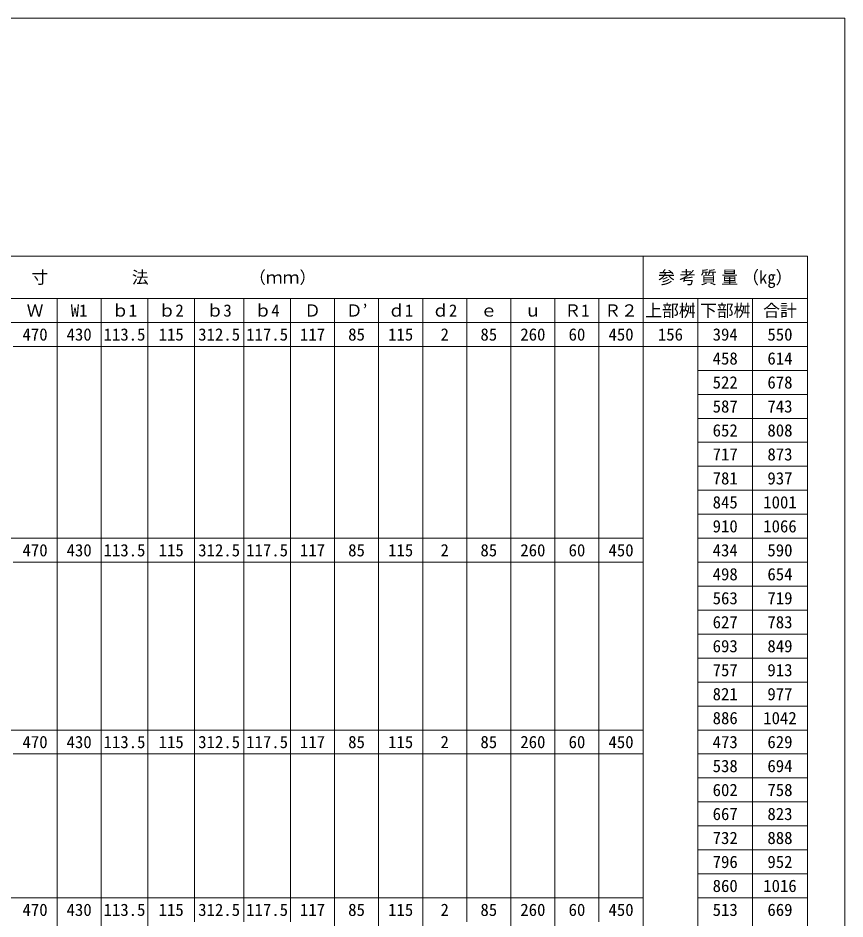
# Model space of a CAD drawing. Units: millimetres at full size; details may follow other scales. Extents: x 50430 to 75195, y -63423 to -40900.
# Drawn here: x 58432 to 61621, y -53154 to -49682 of the extents above; entities that cross this region are included whole.
import ezdxf
from ezdxf.enums import TextEntityAlignment as Align

# ---------------------------------------------------------------- set-up
doc = ezdxf.new("R2010")
doc.units = ezdxf.units.MM
doc.header["$LTSCALE"] = 30
for name, color, linetype, lineweight in [('DEFPOINTS_3', 8, 'Continuous', 0), ('寸法線', 7, 'Continuous', 9), ('枠', 5, 'Continuous', 5)]:
    doc.layers.add(name, color=color, linetype=linetype, lineweight=lineweight)
doc.styles.add('ＭＳ ゴシック', font='')
doc.styles.add('ＭＳ Ｐゴシック', font='')
doc.styles.get('ＭＳ ゴシック').set_extended_font_data('MS Gothic')
doc.styles.get('ＭＳ Ｐゴシック').set_extended_font_data('MS PGothic')

msp = doc.modelspace()

# ---------------------------------------------------------------- linework, layer by layer
at = {"layer": 'DEFPOINTS_3'}
for p, q in [((58412.36, -50947.56), (61053.56, -50947.56)), ((58412.36, -51779.16), (60842.36, -51779.16)), ((58412.36, -52518.36), (60842.36, -52518.36))]:
    msp.add_line(p, q, dxfattribs=at)
at = {"layer": '寸法線', "lineweight": 13}
for p, q in [((56652.36, -50600.14), (61475.96, -50600.14)), ((60842.36, -50600.14), (60842.36, -50855.16)), ((61475.96, -50600.14), (61475.96, -50855.16)), ((56652.36, -50762.76), (61475.96, -50762.76)), ((58582.36, -50762.76), (58582.36, -50855.16)), ((58752.36, -50762.76), (58752.36, -50855.16)), ((58932.36, -50762.76), (58932.36, -50855.16)), ((59112.36, -50762.76), (59112.36, -50855.16)), ((59302.36, -50762.76), (59302.36, -50855.16)), ((59482.36, -50762.76), (59482.36, -50855.16)), ((59652.36, -50762.76), (59652.36, -50855.16)), ((59822.36, -50762.76), (59822.36, -50855.16)), ((59992.36, -50762.76), (59992.36, -50855.16)), ((60162.36, -50762.76), (60162.36, -50855.16)), ((60332.36, -50762.76), (60332.36, -50855.16)), ((60502.36, -50762.76), (60502.36, -50855.16)), ((60672.36, -50762.76), (60672.36, -50855.16)), ((61053.56, -50762.76), (61053.56, -50855.16)), ((61264.76, -50762.76), (61264.76, -50855.16)), ((56652.36, -50855.16), (61475.96, -50855.16)), ((58582.36, -50855.16), (58582.36, -55197.96)), ((58752.36, -50855.16), (58752.36, -55197.96)), ((58932.36, -50855.16), (58932.36, -55197.96)), ((59112.36, -50855.16), (59112.36, -52518.36)), ((59302.36, -50855.16), (59302.36, -52518.36)), ((59482.36, -50855.16), (59482.36, -52518.36)), ((59652.36, -50855.16), (59652.36, -55197.96)), ((59822.36, -50855.16), (59822.36, -55197.96)), ((59992.36, -50855.16), (59992.36, -55197.96)), ((60162.36, -50855.16), (60162.36, -52518.36)), ((60332.36, -50855.16), (60332.36, -55197.96)), ((60502.36, -50855.16), (60502.36, -55197.96)), ((60672.36, -50855.16), (60672.36, -52518.36)), ((60842.36, -50855.16), (60842.36, -55197.96)), ((61053.56, -50855.16), (61053.56, -55197.96)), ((61264.76, -50855.16), (61264.76, -55197.96)), ((61475.96, -50855.16), (61475.96, -55197.96)), ((61053.56, -50947.56), (61475.96, -50947.56)), ((61053.56, -51039.96), (61475.96, -51039.96)), ((61053.56, -51132.36), (61475.96, -51132.36)), ((61053.56, -51224.76), (61475.96, -51224.76)), ((61053.56, -51317.16), (61475.96, -51317.16)), ((61053.56, -51409.56), (61475.96, -51409.56)), ((61053.56, -51501.96), (61475.96, -51501.96)), ((61053.56, -51594.36), (61475.96, -51594.36)), ((57392.36, -51686.76), (60842.36, -51686.76)), ((61053.56, -51686.76), (61475.96, -51686.76)), ((61053.56, -51779.16), (61475.96, -51779.16)), ((61053.56, -51871.56), (61475.96, -51871.56)), ((61053.56, -51963.96), (61475.96, -51963.96)), ((61053.56, -52056.36), (61475.96, -52056.36)), ((61053.56, -52148.76), (61475.96, -52148.76)), ((61053.56, -52241.16), (61475.96, -52241.16)), ((61053.56, -52333.56), (61475.96, -52333.56)), ((57902.36, -52425.96), (60842.36, -52425.96)), ((61053.56, -52425.96), (61475.96, -52425.96)), ((59112.36, -52518.36), (59112.36, -53072.76)), ((59302.36, -52518.36), (59302.36, -53072.76)), ((59482.36, -52518.36), (59482.36, -53072.76)), ((60162.36, -52518.36), (60162.36, -53072.76)), ((60672.36, -52518.36), (60672.36, -53072.76)), ((61053.56, -52518.36), (61475.96, -52518.36)), ((61053.56, -52610.76), (61475.96, -52610.76)), ((61053.56, -52703.16), (61475.96, -52703.16)), ((61053.56, -52795.56), (61475.96, -52795.56)), ((61053.56, -52887.96), (61475.96, -52887.96)), ((61053.56, -52980.36), (61475.96, -52980.36)), ((57902.36, -53072.76), (60842.36, -53072.76)), ((59112.36, -53072.76), (59112.36, -53165.16)), ((59302.36, -53072.76), (59302.36, -53165.16)), ((59482.36, -53072.76), (59482.36, -53165.16)), ((60162.36, -53072.76), (60162.36, -53165.16)), ((60672.36, -53072.76), (60672.36, -53165.16)), ((61053.56, -53072.76), (61475.96, -53072.76))]:
    msp.add_line(p, q, dxfattribs=at)
at = {"layer": '枠', "lineweight": 20}
for p in [(51621.16, -49681.72), (61621.16, -56574.58)]:
    msp.add_line(p, (61621.16, -49681.72), dxfattribs=at)

# ---------------------------------------------------------------- texts
at = {"layer": '寸法線', "style": 'ＭＳ ゴシック'}
for s, p in [('寸          法            （ｍｍ）', (59032.36, -50681.45)), ('Ｗ', (58497.36, -50808.96)), ('W1', (58667.36, -50808.96)), ('ｂ1', (58842.36, -50808.96)), ('ｂ2', (59022.36, -50808.96)), ('ｂ3', (59207.36, -50808.96)), ('ｂ4', (59392.36, -50808.96)), ('Ｄ', (59567.36, -50808.96)), ('Ｄ’', (59737.36, -50808.96)), ('ｄ1', (59907.36, -50808.96)), ('ｄ2', (60077.36, -50808.96)), ('ｅ', (60247.36, -50808.96)), ('ｕ', (60417.36, -50808.96)), ('Ｒ1', (60587.36, -50808.96)), ('Ｒ２', (60757.36, -50808.96)), ('上部桝', (60947.96, -50808.96)), ('下部桝', (61159.16, -50808.96)), ('合計', (61370.36, -50808.96)), ('470', (58497.36, -50901.36)), ('430', (58667.36, -50901.36)), ('113.5', (58842.36, -50901.36)), ('115', (59022.36, -50901.36)), ('312.5', (59207.36, -50901.36)), ('117.5', (59392.36, -50901.36)), ('117', (59567.36, -50901.36)), ('85', (59737.36, -50901.36)), ('115', (59907.36, -50901.36)), ('2', (60077.36, -50901.36)), ('85', (60247.36, -50901.36)), ('260', (60417.36, -50901.36)), ('60', (60587.36, -50901.36)), ('450', (60757.36, -50901.36)), ('156', (60947.96, -50901.36)), ('394', (61159.16, -50901.36)), ('550', (61370.36, -50901.36)), ('458', (61159.16, -50993.76)), ('614', (61370.36, -50993.76)), ('522', (61159.16, -51086.16)), ('678', (61370.36, -51086.16)), ('587', (61159.16, -51178.56)), ('743', (61370.36, -51178.56)), ('652', (61159.16, -51270.96)), ('808', (61370.36, -51270.96)), ('717', (61159.16, -51363.36)), ('873', (61370.36, -51363.36)), ('781', (61159.16, -51455.76)), ('937', (61370.36, -51455.76)), ('845', (61159.16, -51548.16)), ('1001', (61370.36, -51548.16)), ('910', (61159.16, -51640.56)), ('1066', (61370.36, -51640.56)), ('470', (58497.36, -51732.96)), ('430', (58667.36, -51732.96)), ('113.5', (58842.36, -51732.96)), ('115', (59022.36, -51732.96)), ('312.5', (59207.36, -51732.96)), ('117.5', (59392.36, -51732.96)), ('117', (59567.36, -51732.96)), ('85', (59737.36, -51732.96)), ('115', (59907.36, -51732.96)), ('2', (60077.36, -51732.96)), ('85', (60247.36, -51732.96)), ('260', (60417.36, -51732.96)), ('60', (60587.36, -51732.96)), ('450', (60757.36, -51732.96)), ('434', (61159.16, -51732.96)), ('590', (61370.36, -51732.96)), ('498', (61159.16, -51825.36)), ('654', (61370.36, -51825.36)), ('563', (61159.16, -51917.76)), ('719', (61370.36, -51917.76)), ('627', (61159.16, -52010.16)), ('783', (61370.36, -52010.16)), ('693', (61159.16, -52102.56)), ('849', (61370.36, -52102.56)), ('757', (61159.16, -52194.96)), ('913', (61370.36, -52194.96)), ('821', (61159.16, -52287.36)), ('977', (61370.36, -52287.36)), ('886', (61159.16, -52379.76)), ('1042', (61370.36, -52379.76)), ('470', (58497.36, -52472.16)), ('430', (58667.36, -52472.16)), ('113.5', (58842.36, -52472.16)), ('115', (59022.36, -52472.16)), ('312.5', (59207.36, -52472.16)), ('117.5', (59392.36, -52472.16)), ('117', (59567.36, -52472.16)), ('85', (59737.36, -52472.16)), ('115', (59907.36, -52472.16)), ('2', (60077.36, -52472.16)), ('85', (60247.36, -52472.16)), ('260', (60417.36, -52472.16)), ('60', (60587.36, -52472.16)), ('450', (60757.36, -52472.16)), ('473', (61159.16, -52472.16)), ('629', (61370.36, -52472.16)), ('538', (61159.16, -52564.56)), ('694', (61370.36, -52564.56)), ('602', (61159.16, -52656.96)), ('758', (61370.36, -52656.96)), ('667', (61159.16, -52749.36)), ('823', (61370.36, -52749.36)), ('732', (61159.16, -52841.76)), ('888', (61370.36, -52841.76)), ('796', (61159.16, -52934.16)), ('952', (61370.36, -52934.16)), ('860', (61159.16, -53026.56)), ('1016', (61370.36, -53026.56)), ('470', (58497.36, -53118.96)), ('430', (58667.36, -53118.96)), ('113.5', (58842.36, -53118.96)), ('312.5', (59207.36, -53118.96)), ('85', (59737.36, -53118.96)), ('2', (60077.36, -53118.96)), ('85', (60247.36, -53118.96)), ('260', (60417.36, -53118.96)), ('60', (60587.36, -53118.96)), ('450', (60757.36, -53118.96)), ('513', (61159.16, -53118.96)), ('669', (61370.36, -53118.96)), ('115', (59022.36, -53118.96)), ('117.5', (59392.36, -53118.96)), ('117', (59567.36, -53118.96)), ('115', (59907.36, -53118.96))]:
    msp.add_text(s, height=47.47, dxfattribs=at).set_placement(p, align=Align.MIDDLE_CENTER)
at = {"layer": '寸法線', "style": 'ＭＳ Ｐゴシック', "width": 0.95}
msp.add_text('参 考 質 量 （㎏）', height=49.49, dxfattribs=at).set_placement((61159.16, -50681.45), align=Align.MIDDLE_CENTER)

doc.saveas('drawing.dxf')
